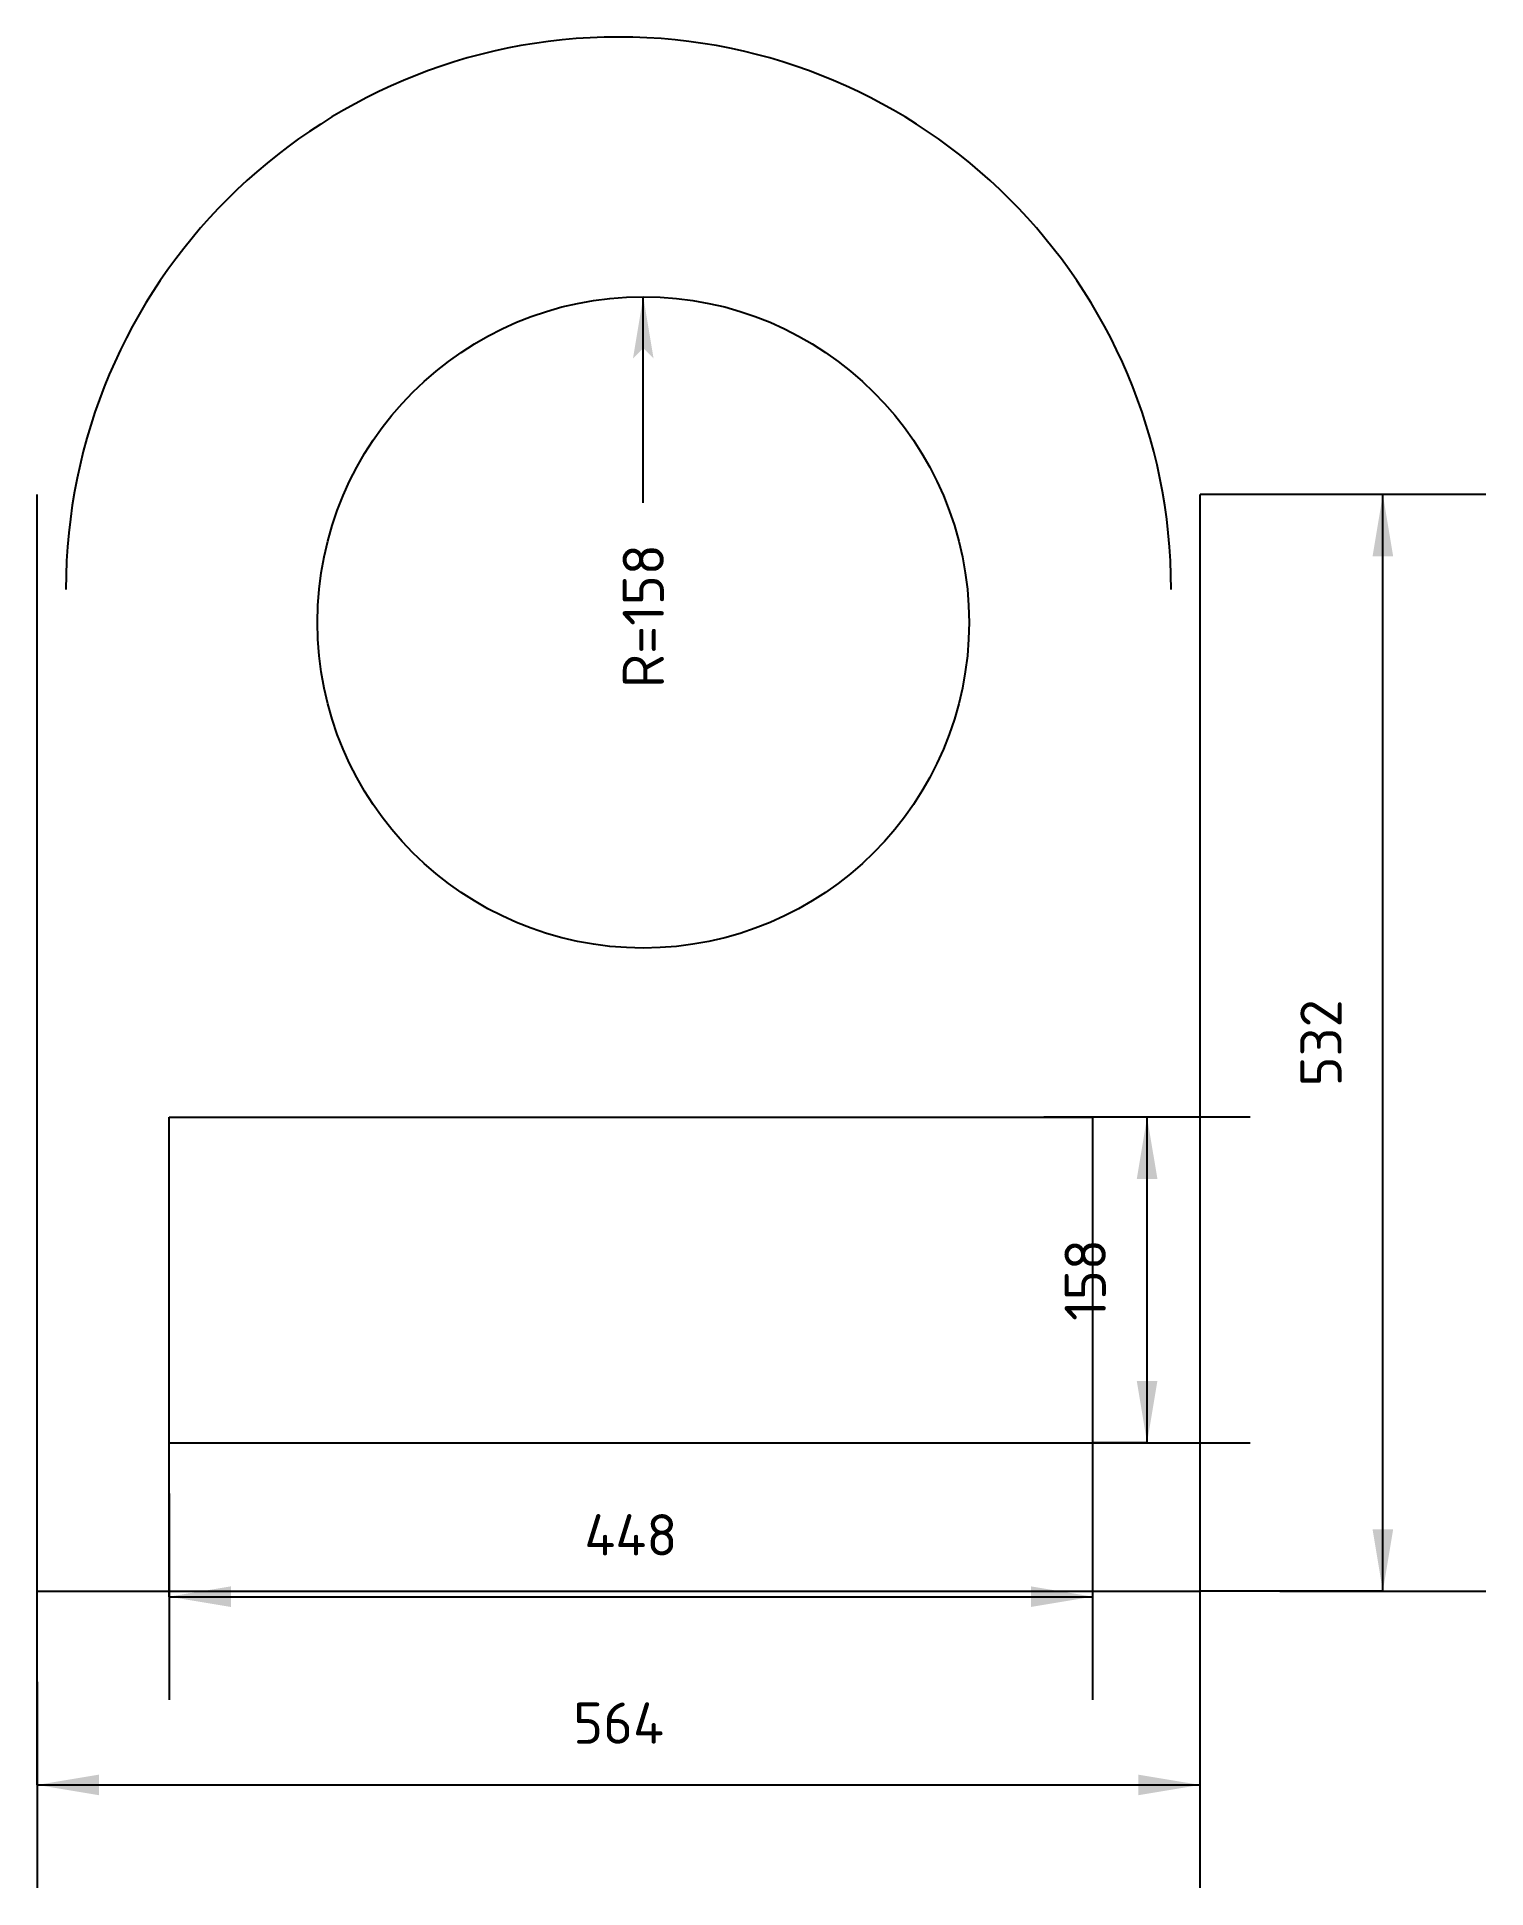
# Model space of a CAD drawing. Extents: x 0 to 7.03, y -1.44 to 7.54.
import ezdxf
from ezdxf.enums import TextEntityAlignment as Align

# ---------------------------------------------------------------- set-up
doc = ezdxf.new("R2010")
doc.units = 0
doc.layers.add('DIMENSIONS', color=1, linetype='CONTINUOUS')
doc.styles.add('ISOCPEUR', font='isocpeur.ttf')

# ---------------------------------------------------------------- blocks, each defined once
blk = doc.blocks.new('DIMTICK_ARROW')
at = {"color": 5}
blk.add_line((0, 0.5), (0, -0.5), dxfattribs=at)
at = {"color": 7}
blk.add_solid([(0, 0), (0.3, 0.05), (0.3, -0.05)], dxfattribs=at)
blk = doc.blocks.new('DIMTICK_RADIUS')
at = {"color": 7}
blk.add_solid([(0, 0), (0.3, 0.05), (0.3, -0.05), (0.25, 0)], dxfattribs=at)

msp = doc.modelspace()

# ---------------------------------------------------------------- linework, layer by layer
at = {"color": 3}
for p, q in [((0, 0), (0, 5.32)), ((0, 0), (0, 5.32)), ((5.64, 0), (5.64, 5.32)), ((5.64, 0), (5.64, 5.32)), ((0.64, 2.3), (5.12, 2.3)), ((0.64, 0.72), (0.64, 2.3)), ((0.64, 0.72), (0.64, 2.3)), ((0.64, 2.3), (5.12, 2.3)), ((5.12, 0.72), (5.12, 2.3)), ((5.12, 0.72), (5.12, 2.3)), ((0.64, 0.72), (5.12, 0.72)), ((0.64, 0.72), (5.12, 0.72)), ((0, 0), (5.64, 0)), ((0, 0), (5.64, 0))]:
    msp.add_line(p, q, dxfattribs=at)
msp.add_circle((2.94, 4.7), 1.58, dxfattribs=at)
msp.add_arc((2.82, 4.86), 2.68, 0, 180, dxfattribs=at)
at = {"layer": 'DIMENSIONS', "color": 7}
for p, q in [((2.94, 5.28), (2.94, 6.28)), ((6.5267, 0), (6.5267, 5.32)), ((6.5267, 0), (6.5267, 5.32)), ((6.5267, 0), (6.5267, 5.32)), ((6.5267, 0), (6.5267, 5.32)), ((6.5267, 0), (6.5267, 5.32)), ((6.5267, 0), (6.5267, 5.32)), ((6.5267, 0), (6.5267, 5.32)), ((6.5267, 0), (6.5267, 5.32)), ((6.5267, 0), (6.5267, 5.32)), ((6.5267, 0), (6.5267, 5.32)), ((5.3833, 0.72), (5.3833, 2.3)), ((5.3833, 0.72), (5.3833, 2.3)), ((5.3833, 0.72), (5.3833, 2.3)), ((5.3833, 0.72), (5.3833, 2.3)), ((5.3833, 0.72), (5.3833, 2.3)), ((5.3833, 0.72), (5.3833, 2.3)), ((5.3833, 0.72), (5.3833, 2.3)), ((5.3833, 0.72), (5.3833, 2.3)), ((5.3833, 0.72), (5.3833, 2.3)), ((5.3833, 0.72), (5.3833, 2.3)), ((5.3833, 0.72), (5.3833, 2.3)), ((5.3833, 0.72), (5.3833, 2.3)), ((0.64, -0.0267), (5.12, -0.0267)), ((0.64, -0.0267), (5.12, -0.0267)), ((0.64, -0.0267), (5.12, -0.0267)), ((0.64, -0.0267), (5.12, -0.0267)), ((0.64, -0.0267), (5.12, -0.0267)), ((0.64, -0.0267), (5.12, -0.0267)), ((0.64, -0.0267), (5.12, -0.0267)), ((0.64, -0.0267), (5.12, -0.0267)), ((0.64, -0.0267), (5.12, -0.0267)), ((0.64, -0.0267), (5.12, -0.0267)), ((0.64, -0.0267), (5.12, -0.0267)), ((0.64, -0.0267), (5.12, -0.0267)), ((0.64, -0.0267), (5.12, -0.0267)), ((0.64, -0.0267), (5.12, -0.0267)), ((0.64, -0.0267), (5.12, -0.0267)), ((0.64, -0.0267), (5.12, -0.0267)), ((0, -0.94), (5.64, -0.94)), ((0, -0.94), (5.64, -0.94)), ((0, -0.94), (5.64, -0.94)), ((0, -0.94), (5.64, -0.94)), ((0, -0.94), (5.64, -0.94)), ((0, -0.94), (5.64, -0.94)), ((0, -0.94), (5.64, -0.94)), ((0, -0.94), (5.64, -0.94)), ((0, -0.94), (5.64, -0.94)), ((0, -0.94), (5.64, -0.94)), ((0, -0.94), (5.64, -0.94)), ((0, -0.94), (5.64, -0.94)), ((0, -0.94), (5.64, -0.94)), ((0, -0.94), (5.64, -0.94))]:
    msp.add_line(p, q, dxfattribs=at)
at = {"layer": 'DIMENSIONS', "color": 5}
for p, q in [((6.5267, 5.32), (5.64, 5.32)), ((6.5267, 5.32), (5.64, 5.32)), ((6.5267, 5.32), (5.64, 5.32)), ((6.5267, 5.32), (5.64, 5.32)), ((6.5267, 5.32), (5.64, 5.32)), ((6.5267, 5.32), (5.64, 5.32)), ((6.5267, 5.32), (5.64, 5.32)), ((6.5267, 5.32), (5.64, 5.32)), ((6.5267, 5.32), (5.64, 5.32)), ((6.5267, 5.32), (5.64, 5.32)), ((5.3833, 2.3), (5.12, 2.3)), ((5.3833, 2.3), (5.12, 2.3)), ((5.3833, 2.3), (5.12, 2.3)), ((5.3833, 2.3), (5.12, 2.3)), ((5.3833, 2.3), (5.12, 2.3)), ((5.3833, 2.3), (5.12, 2.3)), ((5.3833, 2.3), (5.12, 2.3)), ((5.3833, 2.3), (5.12, 2.3)), ((5.3833, 2.3), (5.12, 2.3)), ((5.3833, 2.3), (5.12, 2.3)), ((5.3833, 2.3), (5.12, 2.3)), ((5.3833, 2.3), (5.12, 2.3)), ((0.64, -0.0267), (0.64, 0.72)), ((0.64, -0.0267), (0.64, 0.72)), ((0.64, -0.0267), (0.64, 0.72)), ((0.64, -0.0267), (0.64, 0.72)), ((0.64, -0.0267), (0.64, 0.72)), ((0.64, -0.0267), (0.64, 0.72)), ((0.64, -0.0267), (0.64, 0.72)), ((0.64, -0.0267), (0.64, 0.72)), ((0.64, -0.0267), (0.64, 0.72)), ((0.64, -0.0267), (0.64, 0.72)), ((0.64, -0.0267), (0.64, 0.72)), ((0.64, -0.0267), (0.64, 0.72)), ((0.64, -0.0267), (0.64, 0.72)), ((0.64, -0.0267), (0.64, 0.72)), ((0.64, -0.0267), (0.64, 0.72)), ((0.64, -0.0267), (0.64, 0.72)), ((5.12, -0.0267), (5.12, 0.72)), ((5.12, -0.0267), (5.12, 0.72)), ((5.12, -0.0267), (5.12, 0.72)), ((5.12, -0.0267), (5.12, 0.72)), ((5.12, -0.0267), (5.12, 0.72)), ((5.12, -0.0267), (5.12, 0.72)), ((5.12, -0.0267), (5.12, 0.72)), ((5.12, -0.0267), (5.12, 0.72)), ((5.12, -0.0267), (5.12, 0.72)), ((5.12, -0.0267), (5.12, 0.72)), ((5.12, -0.0267), (5.12, 0.72)), ((5.12, -0.0267), (5.12, 0.72)), ((5.12, -0.0267), (5.12, 0.72)), ((5.12, -0.0267), (5.12, 0.72)), ((5.12, -0.0267), (5.12, 0.72)), ((5.12, -0.0267), (5.12, 0.72)), ((5.3833, 0.72), (5.12, 0.72)), ((5.3833, 0.72), (5.12, 0.72)), ((5.3833, 0.72), (5.12, 0.72)), ((5.3833, 0.72), (5.12, 0.72)), ((5.3833, 0.72), (5.12, 0.72)), ((5.3833, 0.72), (5.12, 0.72)), ((5.3833, 0.72), (5.12, 0.72)), ((5.3833, 0.72), (5.12, 0.72)), ((5.3833, 0.72), (5.12, 0.72)), ((5.3833, 0.72), (5.12, 0.72)), ((5.3833, 0.72), (5.12, 0.72)), ((5.3833, 0.72), (5.12, 0.72)), ((0, -0.94), (0, 0)), ((0, -0.94), (0, 0)), ((0, -0.94), (0, 0)), ((0, -0.94), (0, 0)), ((0, -0.94), (0, 0)), ((0, -0.94), (0, 0)), ((0, -0.94), (0, 0)), ((0, -0.94), (0, 0)), ((0, -0.94), (0, 0)), ((0, -0.94), (0, 0)), ((0, -0.94), (0, 0)), ((0, -0.94), (0, 0)), ((0, -0.94), (0, 0)), ((0, -0.94), (0, 0)), ((5.64, -0.94), (5.64, 0)), ((5.64, -0.94), (5.64, 0)), ((5.64, -0.94), (5.64, 0)), ((5.64, -0.94), (5.64, 0)), ((5.64, -0.94), (5.64, 0)), ((5.64, -0.94), (5.64, 0)), ((5.64, -0.94), (5.64, 0)), ((5.64, -0.94), (5.64, 0)), ((5.64, -0.94), (5.64, 0)), ((5.64, -0.94), (5.64, 0)), ((5.64, -0.94), (5.64, 0)), ((5.64, -0.94), (5.64, 0)), ((5.64, -0.94), (5.64, 0)), ((5.64, -0.94), (5.64, 0)), ((6.5267, 0), (5.64, 0)), ((6.5267, 0), (5.64, 0)), ((6.5267, 0), (5.64, 0)), ((6.5267, 0), (5.64, 0)), ((6.5267, 0), (5.64, 0)), ((6.5267, 0), (5.64, 0)), ((6.5267, 0), (5.64, 0)), ((6.5267, 0), (5.64, 0)), ((6.5267, 0), (5.64, 0)), ((6.5267, 0), (5.64, 0))]:
    msp.add_line(p, q, dxfattribs=at)

# ---------------------------------------------------------------- block references
at = {"layer": 'DIMENSIONS'}
for name, p, rotation in [('DIMTICK_RADIUS', (2.94, 6.28), 270), ('DIMTICK_ARROW', (6.5267, 5.32), 270), ('DIMTICK_ARROW', (6.5267, 5.32), 270), ('DIMTICK_ARROW', (6.5267, 5.32), 270), ('DIMTICK_ARROW', (6.5267, 5.32), 270), ('DIMTICK_ARROW', (6.5267, 5.32), 270), ('DIMTICK_ARROW', (6.5267, 5.32), 270), ('DIMTICK_ARROW', (6.5267, 5.32), 270), ('DIMTICK_ARROW', (6.5267, 5.32), 270), ('DIMTICK_ARROW', (6.5267, 5.32), 270), ('DIMTICK_ARROW', (6.5267, 5.32), 270), ('DIMTICK_ARROW', (5.3833, 2.3), 270), ('DIMTICK_ARROW', (5.3833, 2.3), 270), ('DIMTICK_ARROW', (5.3833, 2.3), 270), ('DIMTICK_ARROW', (5.3833, 2.3), 270), ('DIMTICK_ARROW', (5.3833, 2.3), 270), ('DIMTICK_ARROW', (5.3833, 2.3), 270), ('DIMTICK_ARROW', (5.3833, 2.3), 270), ('DIMTICK_ARROW', (5.3833, 2.3), 270), ('DIMTICK_ARROW', (5.3833, 2.3), 270), ('DIMTICK_ARROW', (5.3833, 2.3), 270), ('DIMTICK_ARROW', (5.3833, 2.3), 270), ('DIMTICK_ARROW', (5.3833, 2.3), 270), ('DIMTICK_ARROW', (5.3833, 0.72), 90), ('DIMTICK_ARROW', (5.3833, 0.72), 90), ('DIMTICK_ARROW', (5.3833, 0.72), 90), ('DIMTICK_ARROW', (5.3833, 0.72), 90), ('DIMTICK_ARROW', (5.3833, 0.72), 90), ('DIMTICK_ARROW', (5.3833, 0.72), 90), ('DIMTICK_ARROW', (5.3833, 0.72), 90), ('DIMTICK_ARROW', (5.3833, 0.72), 90), ('DIMTICK_ARROW', (5.3833, 0.72), 90), ('DIMTICK_ARROW', (5.3833, 0.72), 90), ('DIMTICK_ARROW', (5.3833, 0.72), 90), ('DIMTICK_ARROW', (5.3833, 0.72), 90), ('DIMTICK_ARROW', (5.12, -0.0267), 180), ('DIMTICK_ARROW', (5.12, -0.0267), 180), ('DIMTICK_ARROW', (5.12, -0.0267), 180), ('DIMTICK_ARROW', (5.12, -0.0267), 180), ('DIMTICK_ARROW', (5.12, -0.0267), 180), ('DIMTICK_ARROW', (5.12, -0.0267), 180), ('DIMTICK_ARROW', (5.12, -0.0267), 180), ('DIMTICK_ARROW', (5.12, -0.0267), 180), ('DIMTICK_ARROW', (5.12, -0.0267), 180), ('DIMTICK_ARROW', (5.12, -0.0267), 180), ('DIMTICK_ARROW', (5.12, -0.0267), 180), ('DIMTICK_ARROW', (5.12, -0.0267), 180), ('DIMTICK_ARROW', (5.12, -0.0267), 180), ('DIMTICK_ARROW', (5.12, -0.0267), 180), ('DIMTICK_ARROW', (5.12, -0.0267), 180), ('DIMTICK_ARROW', (5.12, -0.0267), 180), ('DIMTICK_ARROW', (6.5267, 0), 90), ('DIMTICK_ARROW', (6.5267, 0), 90), ('DIMTICK_ARROW', (6.5267, 0), 90), ('DIMTICK_ARROW', (6.5267, 0), 90), ('DIMTICK_ARROW', (6.5267, 0), 90), ('DIMTICK_ARROW', (6.5267, 0), 90), ('DIMTICK_ARROW', (6.5267, 0), 90), ('DIMTICK_ARROW', (6.5267, 0), 90), ('DIMTICK_ARROW', (6.5267, 0), 90), ('DIMTICK_ARROW', (6.5267, 0), 90), ('DIMTICK_ARROW', (5.64, -0.94), 180), ('DIMTICK_ARROW', (5.64, -0.94), 180), ('DIMTICK_ARROW', (5.64, -0.94), 180), ('DIMTICK_ARROW', (5.64, -0.94), 180), ('DIMTICK_ARROW', (5.64, -0.94), 180), ('DIMTICK_ARROW', (5.64, -0.94), 180), ('DIMTICK_ARROW', (5.64, -0.94), 180), ('DIMTICK_ARROW', (5.64, -0.94), 180), ('DIMTICK_ARROW', (5.64, -0.94), 180), ('DIMTICK_ARROW', (5.64, -0.94), 180), ('DIMTICK_ARROW', (5.64, -0.94), 180), ('DIMTICK_ARROW', (5.64, -0.94), 180), ('DIMTICK_ARROW', (5.64, -0.94), 180), ('DIMTICK_ARROW', (5.64, -0.94), 180)]:
    msp.add_blockref(name, p, dxfattribs=dict(at, rotation=rotation))
for p in [(0.64, -0.0267), (0.64, -0.0267), (0.64, -0.0267), (0.64, -0.0267), (0.64, -0.0267), (0.64, -0.0267), (0.64, -0.0267), (0.64, -0.0267), (0.64, -0.0267), (0.64, -0.0267), (0.64, -0.0267), (0.64, -0.0267), (0.64, -0.0267), (0.64, -0.0267), (0.64, -0.0267), (0.64, -0.0267), (0, -0.94), (0, -0.94), (0, -0.94), (0, -0.94), (0, -0.94), (0, -0.94), (0, -0.94), (0, -0.94), (0, -0.94), (0, -0.94), (0, -0.94), (0, -0.94), (0, -0.94), (0, -0.94)]:
    msp.add_blockref('DIMTICK_ARROW', p, dxfattribs=at)

# ---------------------------------------------------------------- texts
at = {"layer": 'DIMENSIONS', "color": 7, "style": 'ISOCPEUR'}
msp.add_text('R=158', height=0.2, rotation=90, dxfattribs=at).set_placement((2.94, 5.08), align=Align.MIDDLE_RIGHT)
for s, p in [('532', (6.2267, 2.66)), ('532', (6.2267, 2.66)), ('532', (6.2267, 2.66)), ('532', (6.2267, 2.66)), ('532', (6.2267, 2.66)), ('532', (6.2267, 2.66)), ('532', (6.2267, 2.66)), ('532', (6.2267, 2.66)), ('532', (6.2267, 2.66)), ('532', (6.2267, 2.66)), ('158', (5.0833, 1.51)), ('158', (5.0833, 1.51)), ('158', (5.0833, 1.51)), ('158', (5.0833, 1.51)), ('158', (5.0833, 1.51)), ('158', (5.0833, 1.51)), ('158', (5.0833, 1.51)), ('158', (5.0833, 1.51)), ('158', (5.0833, 1.51)), ('158', (5.0833, 1.51)), ('158', (5.0833, 1.51)), ('158', (5.0833, 1.51))]:
    msp.add_text(s, height=0.2, rotation=90, dxfattribs=at).set_placement(p, align=Align.MIDDLE_CENTER)
for s, p in [('448', (2.88, 0.2733)), ('448', (2.88, 0.2733)), ('448', (2.88, 0.2733)), ('448', (2.88, 0.2733)), ('448', (2.88, 0.2733)), ('448', (2.88, 0.2733)), ('448', (2.88, 0.2733)), ('448', (2.88, 0.2733)), ('448', (2.88, 0.2733)), ('448', (2.88, 0.2733)), ('448', (2.88, 0.2733)), ('448', (2.88, 0.2733)), ('448', (2.88, 0.2733)), ('448', (2.88, 0.2733)), ('448', (2.88, 0.2733)), ('448', (2.88, 0.2733)), ('564', (2.82, -0.64)), ('564', (2.82, -0.64)), ('564', (2.82, -0.64)), ('564', (2.82, -0.64)), ('564', (2.82, -0.64)), ('564', (2.82, -0.64)), ('564', (2.82, -0.64)), ('564', (2.82, -0.64)), ('564', (2.82, -0.64)), ('564', (2.82, -0.64)), ('564', (2.82, -0.64)), ('564', (2.82, -0.64)), ('564', (2.82, -0.64)), ('564', (2.82, -0.64))]:
    msp.add_text(s, height=0.2, dxfattribs=at).set_placement(p, align=Align.MIDDLE_CENTER)

doc.saveas('drawing.dxf')
